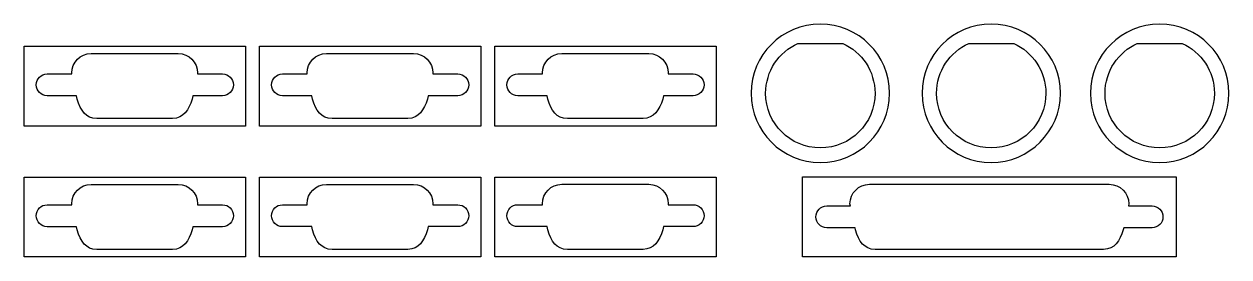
# Model space of a CAD drawing. Extents: x 0 to 174, y -15 to 18.
import ezdxf

# ---------------------------------------------------------------- set-up
doc = ezdxf.new("R2010")
doc.units = 0
doc.layers.add('LAYER_1', color=7, linetype='CONTINUOUS')

msp = doc.modelspace()

# ---------------------------------------------------------------- linework, layer by layer
at = {"layer": 'LAYER_1', "color": 7}
for points in [[(32, 3.74), (0, 3.74), (0, 15.28), (32, 15.28), (32, 3.74)], [(66, 3.74), (34, 3.74), (34, 15.28), (66, 15.28), (66, 3.74)], [(100, 3.74), (68, 3.74), (68, 15.28), (100, 15.28), (100, 3.74)], [(32, -15.17), (0, -15.17), (0, -3.63), (32, -3.63), (32, -15.17)], [(66, -15.17), (34, -15.17), (34, -3.63), (66, -3.63), (66, -15.17)], [(100, -15.17), (68, -15.17), (68, -3.63), (100, -3.63), (100, -15.17)], [(166.49, -15.16), (112.49, -15.16), (112.49, -3.61), (166.49, -3.61), (166.49, -15.16)]]:
    msp.add_lwpolyline(points, dxfattribs=at)
for points, knots in [([(125.06, 8.48), (125.06, 2.95), (120.58, -1.52), (115.06, -1.52), (109.54, -1.52), (105.06, 2.95), (105.06, 8.48), (105.06, 14), (109.54, 18.48), (115.06, 18.48), (120.58, 18.48), (125.06, 14), (125.06, 8.48)], [0, 0, 0, 0, 1, 1, 1, 2, 2, 2, 3, 3, 3, 4, 4, 4, 4]), ([(149.76, 8.48), (149.76, 2.95), (145.28, -1.52), (139.76, -1.52), (134.23, -1.52), (129.76, 2.95), (129.76, 8.48), (129.76, 14), (134.23, 18.48), (139.76, 18.48), (145.28, 18.48), (149.76, 14), (149.76, 8.48)], [0, 0, 0, 0, 1, 1, 1, 2, 2, 2, 3, 3, 3, 4, 4, 4, 4]), ([(174.1, 8.48), (174.1, 2.95), (169.62, -1.52), (164.1, -1.52), (158.58, -1.52), (154.1, 2.95), (154.1, 8.48), (154.1, 14), (158.58, 18.48), (164.1, 18.48), (169.62, 18.48), (174.1, 14), (174.1, 8.48)], [0, 0, 0, 0, 1, 1, 1, 2, 2, 2, 3, 3, 3, 4, 4, 4, 4]), ([(118.31, 15.68), (118.31, 15.68), (111.81, 15.68), (111.81, 15.68), (109.07, 14.44), (107.16, 11.68), (107.16, 8.48), (107.16, 4.11), (110.7, 0.58), (115.06, 0.58), (119.42, 0.58), (122.96, 4.11), (122.96, 8.48), (122.96, 11.68), (121.05, 14.44), (118.31, 15.68)], [0, 0, 0, 0, 1, 1, 1, 2, 2, 2, 3, 3, 3, 4, 4, 4, 5, 5, 5, 5]), ([(143.01, 15.68), (143.01, 15.68), (136.51, 15.68), (136.51, 15.68), (133.77, 14.44), (131.86, 11.68), (131.86, 8.48), (131.86, 4.11), (135.39, 0.58), (139.76, 0.58), (144.12, 0.58), (147.66, 4.11), (147.66, 8.48), (147.66, 11.68), (145.75, 14.44), (143.01, 15.68)], [0, 0, 0, 0, 1, 1, 1, 2, 2, 2, 3, 3, 3, 4, 4, 4, 5, 5, 5, 5]), ([(167.35, 15.68), (167.35, 15.68), (160.85, 15.68), (160.85, 15.68), (158.11, 14.44), (156.2, 11.68), (156.2, 8.48), (156.2, 4.11), (159.74, 0.58), (164.1, 0.58), (168.46, 0.58), (172, 4.11), (172, 8.48), (172, 11.68), (170.09, 14.44), (167.35, 15.68)], [0, 0, 0, 0, 1, 1, 1, 2, 2, 2, 3, 3, 3, 4, 4, 4, 5, 5, 5, 5]), ([(28.67, 11.28), (28.67, 11.28), (25.05, 11.28), (25.05, 11.28), (25.05, 11.28), (25.08, 11.41), (25.08, 11.41), (25.08, 12.96), (23.82, 14.22), (22.26, 14.22), (22.26, 14.22), (9.7, 14.22), (9.7, 14.22), (8.14, 14.22), (6.88, 12.96), (6.88, 11.41), (6.88, 11.41), (6.91, 11.28), (6.91, 11.28), (6.91, 11.28), (3.33, 11.28), (3.33, 11.28), (2.46, 11.28), (1.75, 10.57), (1.75, 9.7), (1.75, 8.82), (2.46, 8.12), (3.33, 8.12), (3.33, 8.12), (7.59, 8.12), (7.59, 8.12), (7.59, 8.12), (7.69, 7.64), (7.69, 7.64), (8.14, 5.96), (8.95, 4.83), (10.5, 4.83), (10.5, 4.83), (21.46, 4.83), (21.46, 4.83), (23.02, 4.83), (23.8, 6.08), (24.28, 7.64), (24.28, 7.64), (24.38, 8.12), (24.38, 8.12), (24.38, 8.12), (28.67, 8.12), (28.67, 8.12), (29.54, 8.12), (30.25, 8.82), (30.25, 9.7), (30.25, 10.57), (29.54, 11.28), (28.67, 11.28)], [0, 0, 0, 0, 1, 1, 1, 2, 2, 2, 3, 3, 3, 4, 4, 4, 5, 5, 5, 6, 6, 6, 7, 7, 7, 8, 8, 8, 9, 9, 9, 10, 10, 10, 11, 11, 11, 12, 12, 12, 13, 13, 13, 14, 14, 14, 15, 15, 15, 16, 16, 16, 17, 17, 17, 18, 18, 18, 18]), ([(62.67, 11.28), (62.67, 11.28), (59.05, 11.28), (59.05, 11.28), (59.05, 11.28), (59.08, 11.41), (59.08, 11.41), (59.08, 12.97), (57.82, 14.23), (56.27, 14.23), (56.27, 14.23), (43.7, 14.23), (43.7, 14.23), (42.15, 14.23), (40.89, 12.97), (40.89, 11.41), (40.89, 11.41), (40.91, 11.28), (40.91, 11.28), (40.91, 11.28), (37.34, 11.28), (37.34, 11.28), (36.46, 11.28), (35.76, 10.57), (35.76, 9.7), (35.76, 8.82), (36.46, 8.12), (37.34, 8.12), (37.34, 8.12), (41.59, 8.12), (41.59, 8.12), (41.59, 8.12), (41.69, 7.64), (41.69, 7.64), (42.14, 5.96), (42.95, 4.83), (44.51, 4.83), (44.51, 4.83), (55.46, 4.83), (55.46, 4.83), (57.02, 4.83), (57.81, 6.08), (58.28, 7.64), (58.28, 7.64), (58.38, 8.12), (58.38, 8.12), (58.38, 8.12), (62.67, 8.12), (62.67, 8.12), (63.54, 8.12), (64.25, 8.82), (64.25, 9.7), (64.25, 10.57), (63.54, 11.28), (62.67, 11.28)], [0, 0, 0, 0, 1, 1, 1, 2, 2, 2, 3, 3, 3, 4, 4, 4, 5, 5, 5, 6, 6, 6, 7, 7, 7, 8, 8, 8, 9, 9, 9, 10, 10, 10, 11, 11, 11, 12, 12, 12, 13, 13, 13, 14, 14, 14, 15, 15, 15, 16, 16, 16, 17, 17, 17, 18, 18, 18, 18]), ([(96.67, 11.28), (96.67, 11.28), (93.05, 11.28), (93.05, 11.28), (93.05, 11.28), (93.08, 11.41), (93.08, 11.41), (93.08, 12.97), (91.82, 14.23), (90.27, 14.23), (90.27, 14.23), (77.7, 14.23), (77.7, 14.23), (76.15, 14.23), (74.89, 12.97), (74.89, 11.41), (74.89, 11.41), (74.91, 11.28), (74.91, 11.28), (74.91, 11.28), (71.34, 11.28), (71.34, 11.28), (70.46, 11.28), (69.76, 10.57), (69.76, 9.7), (69.76, 8.82), (70.46, 8.12), (71.34, 8.12), (71.34, 8.12), (75.59, 8.12), (75.59, 8.12), (75.59, 8.12), (75.69, 7.64), (75.69, 7.64), (76.14, 5.96), (76.95, 4.83), (78.51, 4.83), (78.51, 4.83), (89.46, 4.83), (89.46, 4.83), (91.02, 4.83), (91.81, 6.08), (92.28, 7.64), (92.28, 7.64), (92.38, 8.12), (92.38, 8.12), (92.38, 8.12), (96.67, 8.12), (96.67, 8.12), (97.54, 8.12), (98.25, 8.82), (98.25, 9.7), (98.25, 10.57), (97.54, 11.28), (96.67, 11.28)], [0, 0, 0, 0, 1, 1, 1, 2, 2, 2, 3, 3, 3, 4, 4, 4, 5, 5, 5, 6, 6, 6, 7, 7, 7, 8, 8, 8, 9, 9, 9, 10, 10, 10, 11, 11, 11, 12, 12, 12, 13, 13, 13, 14, 14, 14, 15, 15, 15, 16, 16, 16, 17, 17, 17, 18, 18, 18, 18]), ([(28.67, -7.64), (28.67, -7.64), (25.05, -7.64), (25.05, -7.64), (25.05, -7.64), (25.08, -7.5), (25.08, -7.5), (25.08, -5.95), (23.82, -4.69), (22.26, -4.69), (22.26, -4.69), (9.7, -4.69), (9.7, -4.69), (8.14, -4.69), (6.88, -5.95), (6.88, -7.5), (6.88, -7.5), (6.91, -7.64), (6.91, -7.64), (6.91, -7.64), (3.33, -7.64), (3.33, -7.64), (2.46, -7.64), (1.75, -8.34), (1.75, -9.22), (1.75, -10.09), (2.46, -10.8), (3.33, -10.8), (3.33, -10.8), (7.59, -10.8), (7.59, -10.8), (7.59, -10.8), (7.69, -11.27), (7.69, -11.27), (8.14, -12.95), (8.95, -14.09), (10.5, -14.09), (10.5, -14.09), (21.46, -14.09), (21.46, -14.09), (23.02, -14.09), (23.8, -12.83), (24.28, -11.27), (24.28, -11.27), (24.38, -10.8), (24.38, -10.8), (24.38, -10.8), (28.67, -10.8), (28.67, -10.8), (29.54, -10.8), (30.25, -10.09), (30.25, -9.22), (30.25, -8.34), (29.54, -7.64), (28.67, -7.64)], [0, 0, 0, 0, 1, 1, 1, 2, 2, 2, 3, 3, 3, 4, 4, 4, 5, 5, 5, 6, 6, 6, 7, 7, 7, 8, 8, 8, 9, 9, 9, 10, 10, 10, 11, 11, 11, 12, 12, 12, 13, 13, 13, 14, 14, 14, 15, 15, 15, 16, 16, 16, 17, 17, 17, 18, 18, 18, 18]), ([(62.67, -7.64), (62.67, -7.64), (59.05, -7.64), (59.05, -7.64), (59.05, -7.64), (59.08, -7.5), (59.08, -7.5), (59.08, -5.95), (57.82, -4.69), (56.27, -4.69), (56.27, -4.69), (43.7, -4.69), (43.7, -4.69), (42.15, -4.69), (40.89, -5.95), (40.89, -7.5), (40.89, -7.5), (40.91, -7.64), (40.91, -7.64), (40.91, -7.64), (37.34, -7.64), (37.34, -7.64), (36.46, -7.64), (35.76, -8.34), (35.76, -9.21), (35.76, -10.09), (36.46, -10.79), (37.34, -10.79), (37.34, -10.79), (41.59, -10.79), (41.59, -10.79), (41.59, -10.79), (41.69, -11.27), (41.69, -11.27), (42.14, -12.95), (42.95, -14.08), (44.51, -14.08), (44.51, -14.08), (55.46, -14.08), (55.46, -14.08), (57.02, -14.08), (57.81, -12.83), (58.28, -11.27), (58.28, -11.27), (58.38, -10.79), (58.38, -10.79), (58.38, -10.79), (62.67, -10.79), (62.67, -10.79), (63.54, -10.79), (64.25, -10.09), (64.25, -9.21), (64.25, -8.34), (63.54, -7.64), (62.67, -7.64)], [0, 0, 0, 0, 1, 1, 1, 2, 2, 2, 3, 3, 3, 4, 4, 4, 5, 5, 5, 6, 6, 6, 7, 7, 7, 8, 8, 8, 9, 9, 9, 10, 10, 10, 11, 11, 11, 12, 12, 12, 13, 13, 13, 14, 14, 14, 15, 15, 15, 16, 16, 16, 17, 17, 17, 18, 18, 18, 18]), ([(96.67, -7.63), (96.67, -7.63), (93.05, -7.63), (93.05, -7.63), (93.05, -7.63), (93.08, -7.5), (93.08, -7.5), (93.08, -5.94), (91.82, -4.68), (90.27, -4.68), (90.27, -4.68), (77.7, -4.68), (77.7, -4.68), (76.15, -4.68), (74.89, -5.94), (74.89, -7.5), (74.89, -7.5), (74.91, -7.63), (74.91, -7.63), (74.91, -7.63), (71.34, -7.63), (71.34, -7.63), (70.46, -7.63), (69.76, -8.34), (69.76, -9.21), (69.76, -10.09), (70.46, -10.79), (71.34, -10.79), (71.34, -10.79), (75.59, -10.79), (75.59, -10.79), (75.59, -10.79), (75.69, -11.27), (75.69, -11.27), (76.14, -12.95), (76.95, -14.08), (78.51, -14.08), (78.51, -14.08), (89.46, -14.08), (89.46, -14.08), (91.02, -14.08), (91.81, -12.83), (92.28, -11.27), (92.28, -11.27), (92.38, -10.79), (92.38, -10.79), (92.38, -10.79), (96.67, -10.79), (96.67, -10.79), (97.54, -10.79), (98.25, -10.09), (98.25, -9.21), (98.25, -8.34), (97.54, -7.63), (96.67, -7.63)], [0, 0, 0, 0, 1, 1, 1, 2, 2, 2, 3, 3, 3, 4, 4, 4, 5, 5, 5, 6, 6, 6, 7, 7, 7, 8, 8, 8, 9, 9, 9, 10, 10, 10, 11, 11, 11, 12, 12, 12, 13, 13, 13, 14, 14, 14, 15, 15, 15, 16, 16, 16, 17, 17, 17, 18, 18, 18, 18]), ([(162.99, -7.81), (162.99, -7.81), (159.58, -7.81), (159.58, -7.81), (159.58, -7.81), (159.64, -7.5), (159.64, -7.5), (159.64, -5.94), (158.38, -4.68), (156.81, -4.68), (156.81, -4.68), (122.17, -4.68), (122.17, -4.68), (120.61, -4.68), (119.34, -5.94), (119.34, -7.5), (119.34, -7.5), (119.41, -7.81), (119.41, -7.81), (119.41, -7.81), (115.99, -7.81), (115.99, -7.81), (115.12, -7.81), (114.41, -8.51), (114.41, -9.39), (114.41, -10.26), (115.12, -10.97), (115.99, -10.97), (115.99, -10.97), (120.09, -10.97), (120.09, -10.97), (120.09, -10.97), (120.15, -11.27), (120.15, -11.27), (120.61, -12.95), (121.42, -14.08), (122.98, -14.08), (122.98, -14.08), (156, -14.08), (156, -14.08), (157.57, -14.08), (158.36, -12.83), (158.83, -11.27), (158.83, -11.27), (158.9, -10.97), (158.9, -10.97), (158.9, -10.97), (162.99, -10.97), (162.99, -10.97), (163.87, -10.97), (164.57, -10.26), (164.57, -9.39), (164.57, -8.51), (163.87, -7.81), (162.99, -7.81)], [0, 0, 0, 0, 1, 1, 1, 2, 2, 2, 3, 3, 3, 4, 4, 4, 5, 5, 5, 6, 6, 6, 7, 7, 7, 8, 8, 8, 9, 9, 9, 10, 10, 10, 11, 11, 11, 12, 12, 12, 13, 13, 13, 14, 14, 14, 15, 15, 15, 16, 16, 16, 17, 17, 17, 18, 18, 18, 18])]:
    msp.add_open_spline(points, degree=3, knots=knots, dxfattribs=at)

doc.saveas('drawing.dxf')
